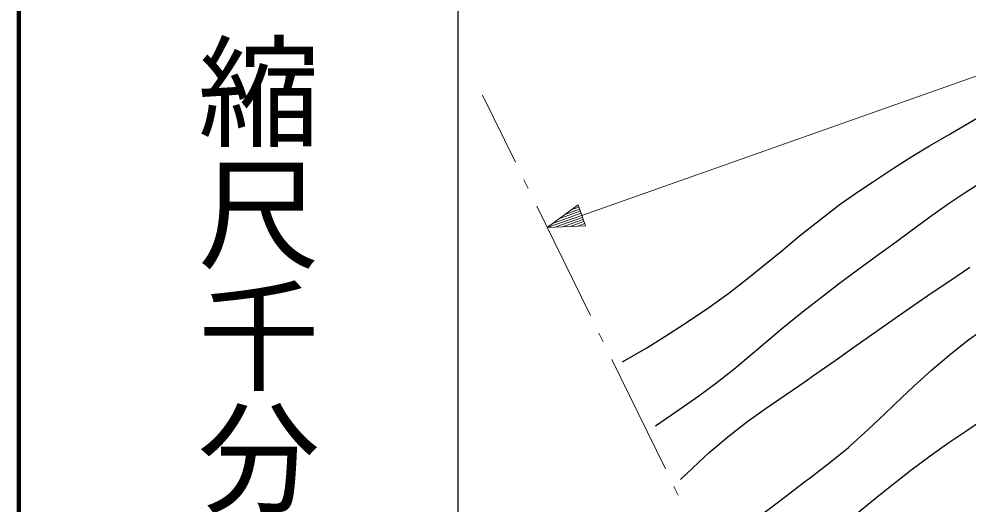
# Model space of a CAD drawing. Units: millimetres, scale not verified. Extents: x 40000 to 680000, y 20000 to 380000.
# Drawn here: x 40000 to 78922, y 271592 to 291487 of the extents above; entities that cross this region are included whole.
import ezdxf
from ezdxf.enums import TextEntityAlignment as Align

# ---------------------------------------------------------------- set-up
doc = ezdxf.new("R2010")
doc.units = ezdxf.units.MM
doc.header["$LTSCALE"] = 1000
for name, color, linetype, lineweight in [('M-BGD', 7, 'Continuous', 25), ('M-BGD-HTXT', 7, 'Continuous', 13), ('M-STR-HTXT', 7, 'Continuous', 13), ('M-TTL', 2, 'Continuous', 140), ('M-TTL-BAND', 7, 'Continuous', 25)]:
    doc.layers.add(name, color=color, linetype=linetype, lineweight=lineweight)
doc.styles.add('@ＭＳ ゴシック', font='')
doc.styles.get('@ＭＳ ゴシック').set_extended_font_data('@MS Gothic')

msp = doc.modelspace()

# ---------------------------------------------------------------- linework, layer by layer
at = {"layer": 'M-BGD'}
for points in [[(64754, 277425), (65750, 278002), (66491, 278461), (67301, 278983), (67379, 279033), (68297, 279650), (69115, 280243), (69864, 280822), (70576, 281398), (71283, 281982), (72017, 282587), (72811, 283221), (73644, 283859), (74450, 284425), (74999, 284791), (75871, 285368), (76617, 285840), (77340, 286278), (78147, 286752), (79143, 287334), (79571, 287585)], [(66109, 274800), (67112, 275497), (67881, 276035), (68564, 276537), (69314, 277125), (69580, 277340), (70350, 277992), (71080, 278619), (71273, 278779), (72130, 279471), (72911, 280082), (73652, 280645), (74388, 281191), (75155, 281753), (75986, 282363), (76523, 282759), (77355, 283367), (78114, 283899), (78809, 284367), (79711, 284948)], [(67125, 272599), (67862, 273302), (68310, 273699), (69135, 274400), (69896, 274989), (70641, 275521), (71420, 276054), (72278, 276646), (72543, 276832), (73467, 277485), (74332, 278095), (75152, 278669), (75938, 279217), (76702, 279747), (77458, 280265), (78216, 280780), (78990, 281301)], [(68225, 269551), (69252, 270293), (70059, 270877), (70752, 271385), (71437, 271897), (72219, 272497), (72459, 272683), (73256, 273289), (74022, 273913), (74067, 273953), (74846, 274664), (75518, 275303), (76212, 275965), (76692, 276409), (77429, 277079), (78131, 277679), (78907, 278297), (79571, 278779), (80416, 279343), (81226, 279830), (81603, 280049), (82405, 280507), (83127, 280896)], [(69749, 267434), (70758, 268264), (71579, 268939), (72280, 269515), (72929, 270046), (73595, 270588), (74347, 271195), (74829, 271583), (75612, 272217), (76371, 272820), (76523, 272937), (77371, 273572), (78132, 274111), (78913, 274641), (79655, 275139)]]:
    msp.add_lwpolyline(points, dxfattribs=at)
at = {"layer": 'M-BGD-HTXT'}
for p, q in [((59011, 288363), (60359, 285607)), ((60710, 284888), (60886, 284529)), ((61237, 283810), (63434, 279318)), ((63785, 278599), (63961, 278240)), ((64312, 277521), (66509, 273030)), ((66860, 272311), (67036, 271952))]:
    msp.add_line(p, q, dxfattribs=at)
at = {"layer": 'M-STR-HTXT'}
for p, q in [((61666, 282933), (62931, 283857)), ((62678, 283672), (62961, 283772)), ((63231, 283008), (62931, 283857)), ((61666, 282933), (63081, 283433)), ((63051, 283517), (61919, 283117)), ((62172, 283302), (63021, 283602)), ((62991, 283687), (62425, 283487)), ((61666, 282933), (63231, 283008)), ((63111, 283348), (61979, 282948)), ((62292, 282963), (63141, 283263)), ((63171, 283178), (62605, 282978)), ((62918, 282993), (63201, 283093))]:
    msp.add_line(p, q, dxfattribs=at)
msp.add_lwpolyline([(63081, 283433), (106094, 298643), (152711, 305044), (154133, 311972)], dxfattribs=at)
at = {"layer": 'M-TTL'}
msp.add_line((40000, 380000), (40000, 20000), dxfattribs=at)
at = {"layer": 'M-TTL-BAND'}
msp.add_line((58000, 370000), (58000, 20000), dxfattribs=at)

# ---------------------------------------------------------------- texts
at = {"layer": 'M-TTL-BAND', "style": '@ＭＳ ゴシック'}
msp.add_text('縮尺千分の一', height=3666, rotation=270, dxfattribs=at).set_placement((49777, 261030), align=Align.MIDDLE_RIGHT)

doc.saveas('drawing.dxf')
